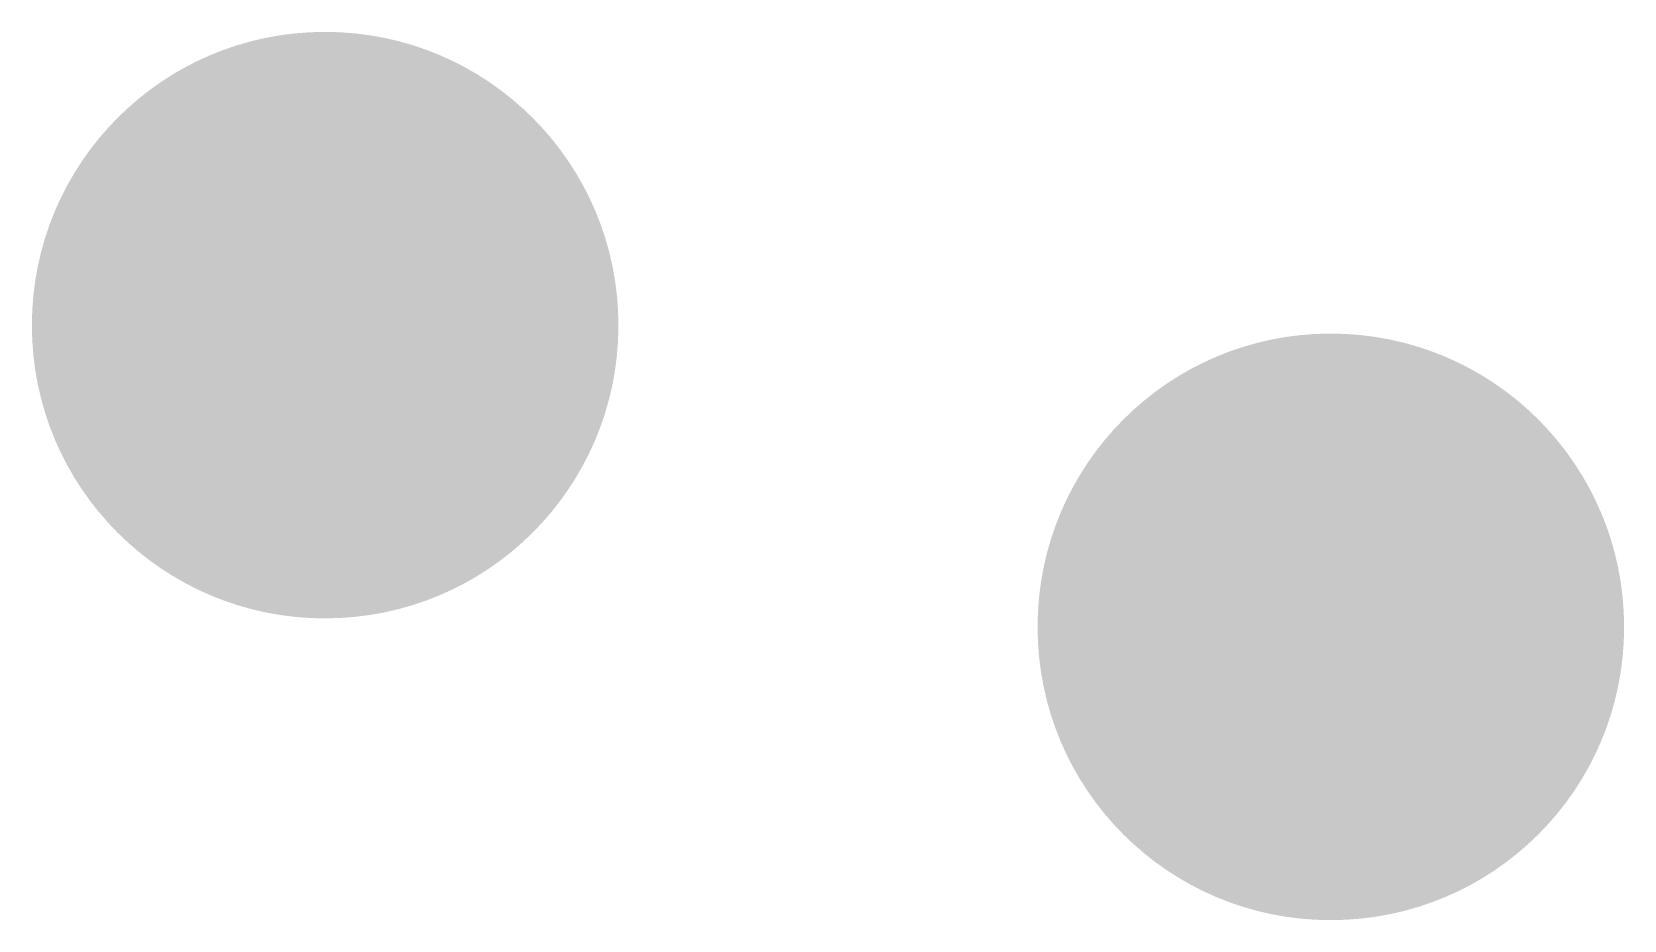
# Model space of a CAD drawing. Header units: inches. Extents: x -337 to 148, y 38 to 645.
# Drawn here: x 145.495 to 148.287, y 103.178 to 104.735 of the extents above; entities that cross this region are included whole.
import ezdxf

# ---------------------------------------------------------------- set-up
doc = ezdxf.new("R2010")
doc.units = ezdxf.units.IN
doc.header["$MEASUREMENT"] = 0
doc.layers.add('Muri', color=7, linetype='Continuous', lineweight=30)

msp = doc.modelspace()

# ---------------------------------------------------------------- hatches: boundary and pattern name
at = {"layer": 'Muri', "true_color": 0xffffff}
h = msp.add_hatch(color=7, dxfattribs=at)
h.dxf.hatch_style = 2
edge = h.paths.add_edge_path()
edge.add_spline(control_points=[(146.5234, 104.2207), (146.5234, 103.9361), (146.2933, 103.7068), (146.0086, 103.7068), (145.7247, 103.7068), (145.4947, 103.9361), (145.4947, 104.2207), (145.4947, 104.5054), (145.7247, 104.7354), (146.0086, 104.7354), (146.2933, 104.7354), (146.5234, 104.5054), (146.5234, 104.2207)], knot_values=[0, 0, 0, 0, 0.352778, 0.352778, 0.352778, 0.705556, 0.705556, 0.705556, 1.058333, 1.058333, 1.058333, 1.411111, 1.411111, 1.411111, 1.411111], degree=3, periodic=0)
edge.add_line((146.5234, 104.2207), (146.5234, 104.2207))
h = msp.add_hatch(color=7, dxfattribs=at)
h.dxf.hatch_style = 2
edge = h.paths.add_edge_path()
edge.add_spline(control_points=[(148.2872, 103.6916), (148.2872, 103.4069), (148.0572, 103.1776), (147.7725, 103.1776), (147.4886, 103.1776), (147.2585, 103.4069), (147.2585, 103.6916), (147.2585, 103.9763), (147.4886, 104.2063), (147.7725, 104.2063), (148.0572, 104.2063), (148.2872, 103.9763), (148.2872, 103.6916)], knot_values=[0, 0, 0, 0, 0.352778, 0.352778, 0.352778, 0.705556, 0.705556, 0.705556, 1.058333, 1.058333, 1.058333, 1.411111, 1.411111, 1.411111, 1.411111], degree=3, periodic=0)
edge.add_line((148.2872, 103.6916), (148.2872, 103.6916))

doc.saveas('drawing.dxf')
